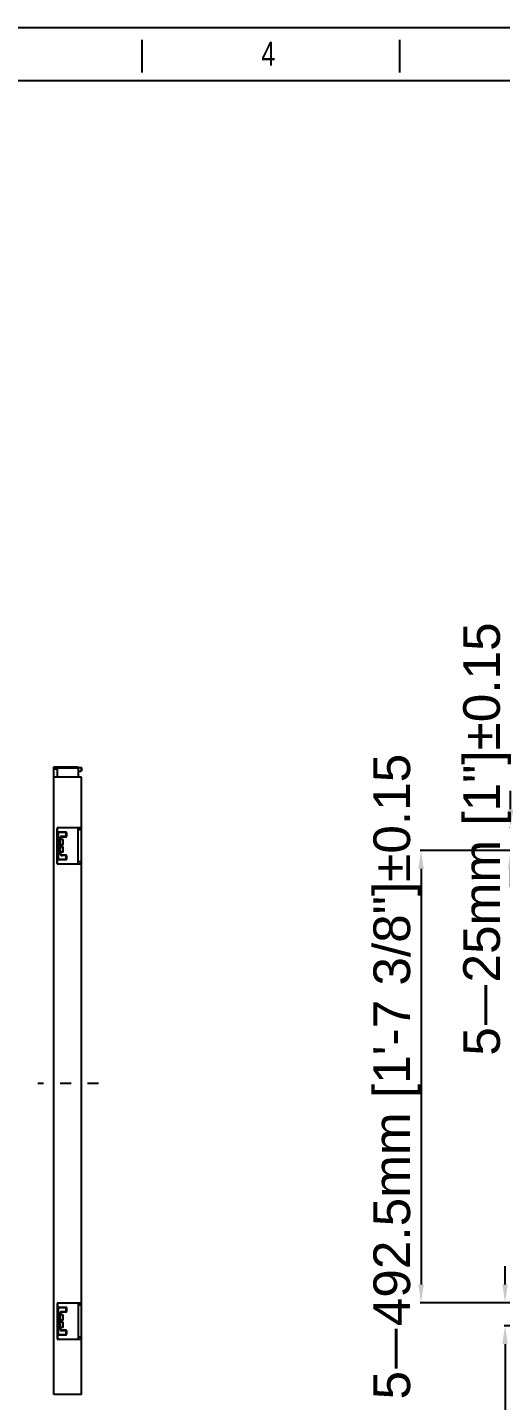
# Model space of a CAD drawing. Header units: millimetres. Extents: x 562 to 17351, y 2396 to 6995.
# Drawn here: x 4648 to 5163, y 3218 to 4714 of the extents above; entities that cross this region are included whole.
import ezdxf

# ---------------------------------------------------------------- set-up
doc = ezdxf.new("R2010")
doc.units = ezdxf.units.MM
doc.linetypes.add('ACAD_ISO03W100', pattern=[30, 12, -18])
doc.linetypes.add('CENTER', pattern=[0.6, 0.375, -0.075, 0.075, -0.075])
doc.layers.add('02___PRT_ALL_AXES', color=7, linetype='Continuous')
doc.layers.add('center', color=1, linetype='CENTER')
doc.styles.add('CKSTANDARD', font='arial.ttf')
doc.styles.add('Roamns', font='romans.shx')
doc.styles.get("Standard").update_dxf_attribs({"font": 'arial.ttf'})
doc.dimstyles.new('缩小5倍', dxfattribs={"dimtxt": 40, "dimasz": 20, "dimexe": 1, "dimexo": 0.2, "dimgap": 0, "dimtad": 1, "dimtoh": 1, "dimdec": 1, "dimzin": 9, "dimdsep": 46, "dimtxsty": 'Standard', "dimblk": '_FILLED', "dimcen": 0.2, "dimclrd": 256, "dimclre": 256, "dimclrt": 256, "dimadec": 1, "dimazin": 2, "dimtfac": 1, "dimtdec": 1, "dimtofl": 0, "dimtmove": 0, "dimatfit": 3, "dimldrblk": '_FILLED', "dimfxl": 1, "dimtolj": 1, "dimtzin": 0, "dimarcsym": 0})

# ---------------------------------------------------------------- blocks, each defined once
blk = doc.blocks.new('standard template')
for p, q in [((9418, 30728), (9418, 30325)), ((12589, 30728), (12589, 30325))]:
    blk.add_line(p, q)
blk.add_lwpolyline([(37963, 4700), (-97, 4700), (-97, 30879), (37963, 30879)], close=True)
at = {"color": 7}
blk.add_lwpolyline([(456, 6674), (456, 5964), (456, 5254), (456, 30226), (37409, 30226), (37409, 5254)], dxfattribs=at)
at = {"style": 'CKSTANDARD', "width": 0.75}
blk.add_text('4', height=295, dxfattribs=at).set_placement((10888, 30408))
at = {"style": 'Roamns'}
for tag, p in [('PAGE_NAME', (27466, 7594)), ('PROJECT_NAME', (27466, 6884)), ('DRAWN_NAME', (27466, 6174)), ('VERSION', (34241, 6174)), ('SELECT_DATA', (27466, 5464)), ('PAGE_NUMBER', (34241, 5464))]:
    blk.add_attdef(tag, p, '', height=285, dxfattribs=at)
blk = doc.blocks.new('_FILLED')
at = {"color": 0, "linetype": 'ByBlock'}
blk.add_solid([(0, 0), (-1, 0.15), (-1, -0.15)], dxfattribs=at)
blk = doc.blocks.new('*D49')
at = {"lineweight": -2, "transparency": 16777216}
for p, q in [((5174, 3862.3), (5174, 3882.3)), ((5204.9, 3842.3), (5173, 3842.3)), ((5204.9, 3817.3), (5173, 3817.3)), ((5174, 3797.3), (5174, 3777.3))]:
    blk.add_line(p, q, dxfattribs=at)
at = {"layer": 'Defpoints', "color": 0, "transparency": 16777216}
for p in [(5205.1, 3842.3), (5174, 3817.3), (5205.1, 3817.3)]:
    blk.add_point(p, dxfattribs=at)
at = {"lineweight": -2, "transparency": 16777216, "xscale": 20, "yscale": 20, "zscale": 20}
for p, rotation in [((5174, 3842.3), 270), ((5174, 3817.3), 90)]:
    blk.add_blockref('_FILLED', p, dxfattribs=dict(at, rotation=rotation))
at = {"lineweight": -3, "transparency": 16777216, "insert": (5148.4, 3829.8), "char_height": 40, "attachment_point": 5, "rotation": 90}
blk.add_mtext('\\A1;5{\\fSimSun|b0|i0|c134|p2;—}25mm [1"]%%P0.15', dxfattribs=at)
blk = doc.blocks.new('*D50')
at = {"lineweight": -2, "transparency": 16777216}
for p, q in [((5204.9, 3817.3), (5075.5, 3817.3)), ((5076.5, 3797.3), (5076.5, 3344.8)), ((5204.9, 3324.8), (5075.5, 3324.8))]:
    blk.add_line(p, q, dxfattribs=at)
at = {"layer": 'Defpoints', "color": 0, "transparency": 16777216}
for p in [(5205.1, 3817.3), (5076.5, 3324.8), (5205.1, 3324.8)]:
    blk.add_point(p, dxfattribs=at)
at = {"lineweight": -2, "transparency": 16777216, "xscale": 20, "yscale": 20, "zscale": 20}
for p, rotation in [((5076.5, 3817.3), 90), ((5076.5, 3324.8), 270)]:
    blk.add_blockref('_FILLED', p, dxfattribs=dict(at, rotation=rotation))
at = {"lineweight": -3, "transparency": 16777216, "insert": (5050.6, 3571.1), "char_height": 40, "attachment_point": 5, "rotation": 90}
blk.add_mtext('\\A1;5{\\fSimSun|b0|i0|c134|p2;—}492.5mm [1\'-7 3/8"]%%P0.15', dxfattribs=at)
blk = doc.blocks.new('*D51')
at = {"lineweight": -2, "transparency": 16777216}
for p, q in [((5168, 3344.8), (5168, 3364.8)), ((5204.9, 3324.8), (5167, 3324.8)), ((5204.9, 3299.8), (5167, 3299.8)), ((5168, 3279.8), (5168, 3065.7)), ((5168, 3065.7), (4692.1, 3065.7))]:
    blk.add_line(p, q, dxfattribs=at)
at = {"layer": 'Defpoints', "color": 0, "transparency": 16777216}
for p in [(5205.1, 3324.8), (5168, 3299.8), (5205.1, 3299.8)]:
    blk.add_point(p, dxfattribs=at)
at = {"lineweight": -2, "transparency": 16777216, "xscale": 20, "yscale": 20, "zscale": 20}
for p, rotation in [((5168, 3324.8), 270), ((5168, 3299.8), 90)]:
    blk.add_blockref('_FILLED', p, dxfattribs=dict(at, rotation=rotation))
at = {"lineweight": -3, "transparency": 16777216, "insert": (4930, 3091.3), "char_height": 40, "attachment_point": 5}
blk.add_mtext('\\A1;5{\\fSimSun|b0|i0|c134|p2;—}25mm [1"]%%P0.15', dxfattribs=at)

msp = doc.modelspace()

# ---------------------------------------------------------------- linework, layer by layer
at = {"color": 7, "linetype": 'Continuous', "lineweight": -3}
for p, q in [((4676.65, 3224.842), (4676.65, 3908.342)), ((4676.65, 3908.342), (4702.95, 3908.342)), ((4680.65, 3905.842), (4676.65, 3905.842)), ((4680.65, 3897.342), (4680.65, 3907.342)), ((4706.15, 3907.842), (4706.15, 3903.842)), ((4706.65, 3907.342), (4706.15, 3907.842)), ((4706.65, 3904.342), (4706.15, 3903.842)), ((4706.65, 3907.34), (4706.65, 3904.343)), ((4706.65, 3897.342), (4676.65, 3897.342)), ((4706.65, 3224.842), (4706.65, 3897.342)), ((4680.35, 3803.342), (4680.35, 3841.342)), ((4680.65, 3802.627), (4680.65, 3842.056)), ((4680.65, 3836.842), (4680.784, 3836.842)), ((4681.15, 3836.342), (4680.65, 3836.342)), ((4681.15, 3836.342), (4681.15, 3808.342)), ((4681.35, 3842.342), (4706.65, 3842.342)), ((4681.65, 3836.842), (4681.65, 3837.342)), ((4689.65, 3837.342), (4681.65, 3837.342)), ((4689.65, 3836.842), (4681.65, 3836.842)), ((4683.15, 3814.342), (4683.15, 3830.342)), ((4683.15, 3830.342), (4683.65, 3830.342)), ((4683.65, 3814.342), (4683.65, 3830.342)), ((4685.65, 3832.842), (4685.65, 3832.342)), ((4685.65, 3832.842), (4689.65, 3832.842)), ((4685.65, 3832.342), (4689.65, 3832.342)), ((4689.65, 3836.842), (4689.65, 3837.342)), ((4689.65, 3832.842), (4689.65, 3832.342)), ((4690.15, 3833.342), (4690.15, 3836.342)), ((4690.15, 3836.342), (4690.65, 3836.342)), ((4690.15, 3833.342), (4690.65, 3833.342)), ((4690.65, 3833.342), (4690.65, 3836.342)), ((4703.15, 3802.342), (4703.15, 3842.342)), ((4706.65, 3839.842), (4703.15, 3839.842)), ((4683.15, 3814.342), (4683.65, 3814.342)), ((4681.15, 3808.342), (4680.65, 3808.342)), ((4680.65, 3807.842), (4680.784, 3807.842)), ((4706.65, 3802.342), (4681.35, 3802.342)), ((4681.65, 3807.842), (4681.65, 3807.342)), ((4681.65, 3807.842), (4689.65, 3807.842)), ((4681.65, 3807.342), (4689.65, 3807.342)), ((4685.65, 3811.842), (4685.65, 3812.342)), ((4689.65, 3812.342), (4685.65, 3812.342)), ((4689.65, 3811.842), (4685.65, 3811.842)), ((4689.65, 3811.842), (4689.65, 3812.342)), ((4689.65, 3807.842), (4689.65, 3807.342)), ((4690.15, 3808.342), (4690.15, 3811.342)), ((4690.15, 3811.342), (4690.65, 3811.342)), ((4690.15, 3808.342), (4690.65, 3808.342)), ((4690.65, 3808.342), (4690.65, 3811.342)), ((4706.65, 3804.842), (4703.15, 3804.842)), ((4680.35, 3323.842), (4680.35, 3285.842)), ((4680.65, 3324.556), (4680.65, 3285.127)), ((4680.65, 3319.342), (4680.784, 3319.342)), ((4681.35, 3324.842), (4706.65, 3324.842)), ((4689.65, 3319.842), (4681.65, 3319.842)), ((4681.65, 3319.342), (4681.65, 3319.842)), ((4689.65, 3319.342), (4681.65, 3319.342)), ((4689.65, 3319.342), (4689.65, 3319.842)), ((4703.15, 3324.842), (4703.15, 3284.842)), ((4706.65, 3322.342), (4703.15, 3322.342)), ((4681.15, 3318.842), (4680.65, 3318.842)), ((4681.15, 3318.842), (4681.15, 3290.842)), ((4683.15, 3312.842), (4683.65, 3312.842)), ((4683.15, 3296.842), (4683.15, 3312.842)), ((4683.65, 3296.842), (4683.65, 3312.842)), ((4685.65, 3315.342), (4689.65, 3315.342)), ((4685.65, 3315.342), (4685.65, 3314.842)), ((4685.65, 3314.842), (4689.65, 3314.842)), ((4689.65, 3315.342), (4689.65, 3314.842)), ((4690.15, 3318.842), (4690.65, 3318.842)), ((4690.15, 3315.842), (4690.15, 3318.842)), ((4690.15, 3315.842), (4690.65, 3315.842)), ((4690.65, 3315.842), (4690.65, 3318.842)), ((4681.15, 3290.842), (4680.65, 3290.842)), ((4680.65, 3290.342), (4680.784, 3290.342)), ((4681.65, 3290.342), (4689.65, 3290.342)), ((4681.65, 3290.342), (4681.65, 3289.842)), ((4681.65, 3289.842), (4689.65, 3289.842)), ((4683.15, 3296.842), (4683.65, 3296.842)), ((4689.65, 3294.842), (4685.65, 3294.842)), ((4685.65, 3294.342), (4685.65, 3294.842)), ((4689.65, 3294.342), (4685.65, 3294.342)), ((4689.65, 3294.342), (4689.65, 3294.842)), ((4689.65, 3290.342), (4689.65, 3289.842)), ((4690.15, 3293.842), (4690.65, 3293.842)), ((4690.15, 3290.842), (4690.15, 3293.842)), ((4690.15, 3290.842), (4690.65, 3290.842)), ((4690.65, 3290.842), (4690.65, 3293.842)), ((4706.65, 3284.842), (4681.35, 3284.842)), ((4706.65, 3287.342), (4703.15, 3287.342)), ((4706.65, 3224.842), (4676.65, 3224.842))]:
    msp.add_line(p, q, dxfattribs=at)
for centre, radius, start, end in [((4681.35, 3841.342), 1, 90, 180), ((4681.65, 3836.342), 1, 90, 180), ((4681.65, 3836.342), 0.5, 90, 180), ((4685.65, 3830.342), 2.5, 90, 180), ((4685.65, 3830.342), 2, 90, 180), ((4689.65, 3836.342), 1, 0, 90), ((4689.65, 3836.342), 0.5, 0, 90), ((4689.65, 3833.342), 1, 270, 0), ((4689.65, 3833.342), 0.5, 270, 0), ((4685.65, 3814.342), 2.5, 180, 270), ((4685.65, 3814.342), 2, 180, 270), ((4681.35, 3803.342), 1, 180, 270), ((4681.65, 3808.342), 1, 180, 270), ((4681.65, 3808.342), 0.5, 180, 270), ((4689.65, 3811.342), 1, 0, 90), ((4689.65, 3811.342), 0.5, 0, 90), ((4689.65, 3808.342), 1, 270, 0), ((4689.65, 3808.342), 0.5, 270, 0), ((4681.35, 3323.842), 1, 90, 180), ((4681.65, 3318.842), 1, 90, 180), ((4681.65, 3318.842), 0.5, 90, 180), ((4689.65, 3318.842), 1, 0, 90), ((4689.65, 3318.842), 0.5, 0, 90), ((4685.65, 3312.842), 2.5, 90, 180), ((4685.65, 3312.842), 2, 90, 180), ((4689.65, 3315.842), 1, 270, 0), ((4689.65, 3315.842), 0.5, 270, 0), ((4681.65, 3290.842), 1, 180, 270), ((4681.65, 3290.842), 0.5, 180, 270), ((4685.65, 3296.842), 2.5, 180, 270), ((4685.65, 3296.842), 2, 180, 270), ((4689.65, 3293.842), 1, 0, 90), ((4689.65, 3293.842), 0.5, 0, 90), ((4689.65, 3290.842), 1, 270, 0), ((4689.65, 3290.842), 0.5, 270, 0), ((4681.35, 3285.842), 1, 180, 270)]:
    msp.add_arc(centre, radius, start, end, dxfattribs=at)
at = {"layer": '02___PRT_ALL_AXES', "color": 7, "linetype": 'Continuous', "lineweight": -3}
for p, q in [((4680.65, 3907.342), (4702.95, 3907.342)), ((4702.95, 3908.34), (4702.95, 3897.342)), ((4702.95, 3907.842), (4706.15, 3907.842)), ((4702.95, 3903.842), (4706.15, 3903.842)), ((4686.65, 3829.182), (4683.65, 3829.182)), ((4686.65, 3823.502), (4686.65, 3829.181)), ((4686.65, 3823.502), (4683.65, 3823.502)), ((4686.65, 3821.182), (4683.65, 3821.182)), ((4686.65, 3815.502), (4683.65, 3815.502)), ((4686.65, 3815.502), (4686.65, 3821.181)), ((4686.65, 3311.682), (4683.65, 3311.682)), ((4686.65, 3306.002), (4683.65, 3306.002)), ((4686.65, 3306.002), (4686.65, 3311.681)), ((4686.65, 3303.682), (4683.65, 3303.682)), ((4686.65, 3298.002), (4683.65, 3298.002)), ((4686.65, 3298.002), (4686.65, 3303.681))]:
    msp.add_line(p, q, dxfattribs=at)
at = {"layer": 'center', "linetype": 'ACAD_ISO03W100', "lineweight": -3}
msp.add_line((4725.345, 3563.592), (4659.278, 3563.592), dxfattribs=at)

# ---------------------------------------------------------------- block references
at = {"lineweight": -3, "transparency": 33554595, "xscale": 0.0885002660397285, "yscale": 0.0885002660397285, "zscale": 0.0885002660397285}
msp.add_blockref('standard template', (3938.931, 1980.689), dxfattribs=at)

# ---------------------------------------------------------------- dimensions: what is measured, and where the dimension line sits
at = {"color": 1, "lineweight": -3}
for base, p1, p2, picture, middle in [((5173.991, 3817.334), (5205.06, 3842.334), (5205.06, 3817.334), '*D49', (5173.991, 3829.834)), ((5076.508, 3324.834), (5205.06, 3817.334), (5205.06, 3324.834), '*D50', (5076.508, 3571.084)), ((5167.955, 3299.834), (5205.06, 3324.834), (5205.06, 3299.834), '*D51', (4930.006, 3065.66))]:
    dim = msp.add_linear_dim(base=base, p1=p1, p2=p2, angle=90, text='5{\\fSimSun|b0|i0|c134|p2;—}<>%%P0.15', dimstyle='缩小5倍', override={"dimpost": 'mm'}, dxfattribs=at)
    dim.commit()
    dim.dimension.update_dxf_attribs({"geometry": picture, "text_midpoint": middle, "dimtype": 160})

doc.saveas('drawing.dxf')
